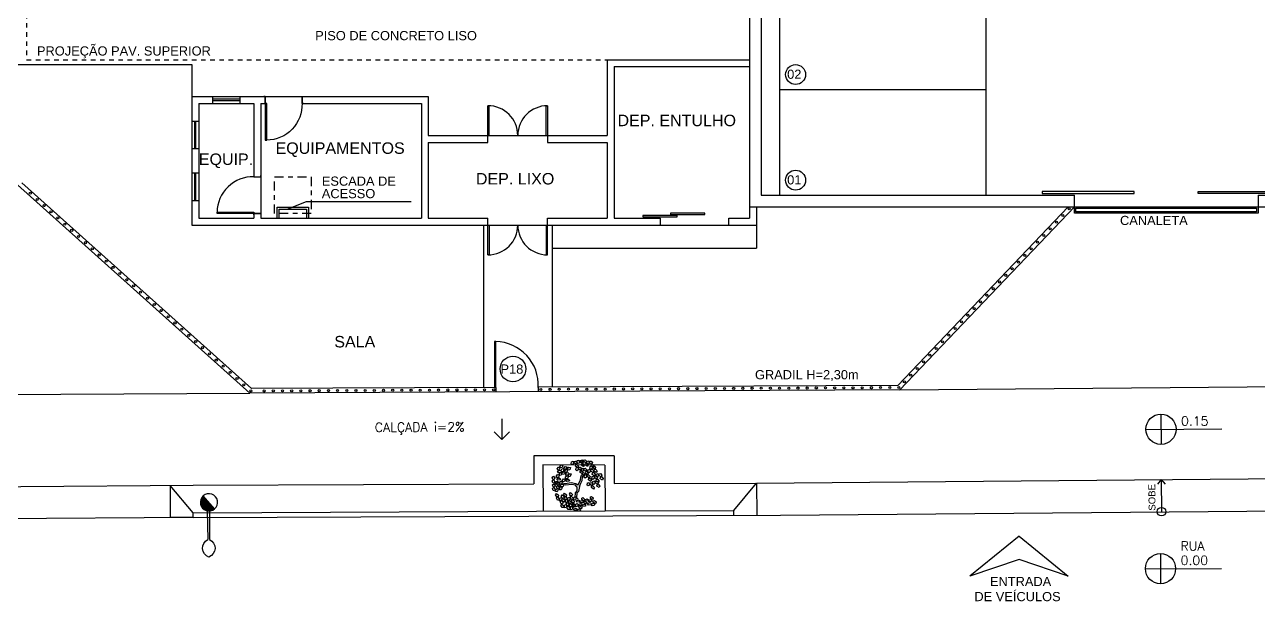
# Model space of a CAD drawing. Header units: millimetres. Extents: x -8 to 5830, y -596 to 3598.
# Drawn here: x 1580.86 to 1607.73, y 2337.15 to 2349.71 of the extents above; entities that cross this region are included whole.
import ezdxf

# ---------------------------------------------------------------- set-up
doc = ezdxf.new("R2010")
doc.units = ezdxf.units.MM
for name, pattern in [('CONTINU', [0]), ('DASHDOT', [1, 0.5, -0.25, 0, -0.25]), ('HIDDEN', [9.525, 6.35, -3.175])]:
    doc.linetypes.add(name, pattern=pattern)
doc.layers.get('0').update_dxf_attribs({"color": 9})
doc.styles.add('80X50', font='romans.shx')
doc.styles.get("Standard").update_dxf_attribs({"font": 'arial.ttf'})

# ---------------------------------------------------------------- blocks, each defined once
blk = doc.blocks.new('P80')
for points in [[(0, 0.86), (0, 0.83), (0.15, 0.83), (0.15, 0.86)], [(0, 0), (0, 0.03), (0.15, 0.03), (0.15, 0)]]:
    blk.add_lwpolyline(points)
blk.add_lwpolyline([(-0.8, 0.06), (0, 0.06), (0, 0.03), (-0.8, 0.03)], close=True)
at = {"color": 8}
blk.add_arc((-0.025, 0.056), 0.775, 88.1408, 179.6698, dxfattribs=at)
blk = doc.blocks.new('poste concreto')
h = blk.add_hatch(color=256)
h.dxf.hatch_style = 1
h.paths.add_polyline_path([(364866.842, 7758015.357), (364866.767, 7758015.418), (364866.676, 7758015.455), (364866.578, 7758015.47), (364866.48, 7758015.455), (364866.39, 7758015.418), (364866.314, 7758015.357), (364866.254, 7758015.282), (364866.216, 7758015.191), (364866.201, 7758015.093), (364866.956, 7758015.093), (364866.94, 7758015.191), (364866.903, 7758015.282)])
for p, q in [((364866.815, 7758015.406), (364867.773, 7758016.191)), ((364866.886, 7758015.322), (364867.818, 7758016.138)), ((364866.254, 7758015.282), (364866.314, 7758015.357)), ((364866.314, 7758015.357), (364866.39, 7758015.418)), ((364866.39, 7758015.418), (364866.48, 7758015.455)), ((364866.48, 7758015.455), (364866.578, 7758015.47)), ((364866.578, 7758015.47), (364866.676, 7758015.455)), ((364866.676, 7758015.455), (364866.767, 7758015.418)), ((364866.767, 7758015.418), (364866.842, 7758015.357)), ((364866.842, 7758015.357), (364866.903, 7758015.282)), ((364866.201, 7758015.093), (364866.216, 7758015.191)), ((364866.216, 7758014.995), (364866.201, 7758015.093)), ((364866.956, 7758015.093), (364866.201, 7758015.093)), ((364866.216, 7758015.191), (364866.254, 7758015.282)), ((364866.254, 7758014.904), (364866.216, 7758014.995)), ((364866.314, 7758014.829), (364866.254, 7758014.904)), ((364866.39, 7758014.768), (364866.314, 7758014.829)), ((364866.48, 7758014.731), (364866.39, 7758014.768)), ((364866.767, 7758014.768), (364866.676, 7758014.731)), ((364866.842, 7758014.829), (364866.767, 7758014.768)), ((364866.903, 7758014.904), (364866.842, 7758014.829)), ((364866.903, 7758015.282), (364866.94, 7758015.191)), ((364866.94, 7758014.995), (364866.903, 7758014.904)), ((364866.94, 7758015.191), (364866.956, 7758015.093)), ((364866.956, 7758015.093), (364866.94, 7758014.995)), ((364866.578, 7758014.716), (364866.48, 7758014.731)), ((364866.676, 7758014.731), (364866.578, 7758014.716))]:
    blk.add_line(p, q)
for centre, start, end in [((364868.17, 7758016.298), 60.7351, 195.0987), ((364867.989, 7758016.511), 245.3971, 19.7607)]:
    blk.add_arc(centre, 0.411, start, end)
blk = doc.blocks.new('L', base_point=(1.368, 0.591))
at = {"color": 8, "lineweight": -2}
for p, q in [((1.275, 0.567), (1.306, 0.592)), ((1.281, 0.65), (1.312, 0.675)), ((1.294, 0.6), (1.281, 0.65)), ((1.322, 0.591), (1.294, 0.6)), ((1.306, 0.592), (1.336, 0.538)), ((1.312, 0.675), (1.342, 0.621)), ((1.342, 0.621), (1.322, 0.591)), ((1.288, 0.517), (1.275, 0.567)), ((1.317, 0.508), (1.288, 0.517)), ((1.336, 0.538), (1.317, 0.508)), ((1.337, 0.489), (1.356, 0.548)), ((1.376, 0.484), (1.337, 0.489)), ((1.356, 0.548), (1.391, 0.554)), ((1.404, 0.527), (1.376, 0.484)), ((1.391, 0.554), (1.404, 0.527))]:
    blk.add_line(p, q, dxfattribs=at)
blk = doc.blocks.new('Árvore-13')
at = {"color": 8}
for p, q in [((-0.795, 0.302), (-0.961, 0.415)), ((-0.795, 0.406), (-0.953, 0.499)), ((-0.357, 0.349), (-0.795, 0.406)), ((-0.366, 0.227), (-0.795, 0.302)), ((-0.129, 0.105), (-0.366, 0.227)), ((-0.068, 0.19), (-0.357, 0.349)), ((-0.068, -0.036), (-0.129, 0.105)), ((0.029, 0.068), (-0.068, 0.19)), ((0.029, 0.068), (0.318, 0.331)), ((0.116, -0.055), (0.283, 0.133)), ((0.283, 0.133), (0.423, 0.284)), ((0.318, 0.331), (0.405, 0.537)), ((0.405, 0.537), (0.484, 0.659)), ((0.423, 0.284), (0.502, 0.509)), ((0.484, 0.659), (0.572, 0.715)), ((0.502, 0.509), (0.633, 0.668)), ((0.572, 0.715), (0.607, 0.819)), ((0.633, 0.668), (0.782, 0.715)), ((-0.296, -0.392), (-0.418, -0.693)), ((-0.199, -0.449), (-0.313, -0.74)), ((-0.313, -0.74), (-0.243, -0.89)), ((-0.147, -0.299), (-0.296, -0.392)), ((-0.05, -0.383), (-0.199, -0.449)), ((-0.068, -0.036), (-0.147, -0.299)), ((0.116, -0.055), (-0.05, -0.383))]:
    blk.add_line(p, q, dxfattribs=at)
at = {"color": 8, "xscale": 3.048, "yscale": 3.048, "zscale": 3.048}
for p, rotation in [((-0.716, 1.448), 295.0165150851705), ((0.169, 1.448), 190.1248425347958), ((0.581, 1.401), 190.1248425347958), ((-1.303, 0.884), 347.8021081598379), ((-0.926, 0.959), 295.0165150851705), ((-0.488, 1.26), 295.0165150851705), ((-0.348, 0.687), 295.0165150851705), ((-0.252, 1.138), 295.0165150851705), ((0.353, 0.95), 190.1248425347958), ((0.677, 0.781), 190.1248425347958), ((0.852, 1.344), 190.1248425347958), ((1.124, 0.565), 190.1248425347958), ((1.211, 1.147), 190.1248425347958), ((1.317, 0.753), 190.1248425347958), ((-1.443, 0.368), 347.8021081598379), ((-1.128, 0.415), 347.8021081598379), ((-0.848, 0.462), 295.0165150851705), ((0.765, 0.274), 190.1248425347958), ((0.8, -0.299), 190.1248425347958), ((1.203, -0.317), 190.1248425347958), ((1.246, 0.039), 190.1248425347958), ((1.579, 0.114), 190.1248425347958), ((-0.103, -0.899), 66.16076666471405), ((0.502, -1.003), 66.16076666471405), ((-0.453, -1.397), 66.16076666471405), ((-0.015, -1.19), 66.16076666471405), ((0.616, -1.322), 66.16076666471405)]:
    blk.add_blockref('L', p, dxfattribs=dict(at, rotation=rotation))
for p in [(-1.391, -0.308), (-1.233, -0.881), (-1.049, -0.533), (-0.848, -0.449), (-0.672, -1.021), (-0.453, -1.04), (-0.445, -0.543), (-0.874, -1.134)]:
    blk.add_blockref('L', p, dxfattribs=at)

msp = doc.modelspace()

# ---------------------------------------------------------------- linework, layer by layer
at = {"linetype": 'DASHDOT', "ltscale": 0.03}
for p, q in [((1580.9, 2378.348), (1580.9, 2348.948)), ((1580.9, 2348.948), (1593.55, 2348.948))]:
    msp.add_line(p, q, dxfattribs=at)
for p, q in [((1596.9, 2352.898), (1596.9, 2345.998)), ((1597.303, 2352.898), (1597.303, 2345.998)), ((1596.65, 2350.348), (1596.65, 2345.498)), ((1580.7, 2348.848), (1584.5, 2348.848)), ((1584.5, 2348.848), (1584.5, 2345.348)), ((1593.55, 2348.948), (1596.65, 2348.948)), ((1593.55, 2348.948), (1593.55, 2347.298)), ((1593.7, 2348.798), (1596.65, 2348.798)), ((1593.7, 2348.798), (1593.7, 2345.498)), ((1584.5, 2348.148), (1589.65, 2348.148)), ((1584.65, 2347.998), (1585.85, 2347.998)), ((1584.65, 2347.998), (1584.65, 2345.498)), ((1584.95, 2348.148), (1584.95, 2347.998)), ((1585.55, 2348.088), (1584.95, 2348.088)), ((1584.95, 2348.058), (1585.55, 2348.058)), ((1585.55, 2347.998), (1585.55, 2348.148)), ((1585.85, 2347.998), (1585.85, 2346.398)), ((1586, 2347.998), (1586.1, 2347.998)), ((1586, 2347.998), (1586, 2345.498)), ((1586.1, 2348.148), (1586.1, 2347.998)), ((1586.9, 2348.148), (1586.9, 2347.998)), ((1586.9, 2347.998), (1589.5, 2347.998)), ((1589.5, 2347.998), (1589.5, 2345.498)), ((1589.65, 2348.148), (1589.65, 2347.298)), ((1590.95, 2347.148), (1590.95, 2347.948)), ((1592.25, 2347.948), (1592.25, 2347.148)), ((1584.5, 2347.614), (1584.65, 2347.614)), ((1584.56, 2347.614), (1584.56, 2347.014)), ((1584.59, 2347.014), (1584.59, 2347.614)), ((1589.65, 2347.298), (1593.55, 2347.298)), ((1584.5, 2347.014), (1584.65, 2347.014)), ((1589.65, 2347.148), (1590.95, 2347.148)), ((1589.65, 2347.148), (1589.65, 2345.498)), ((1592.25, 2347.148), (1593.55, 2347.148)), ((1593.55, 2347.148), (1593.55, 2345.498)), ((1584.65, 2346.481), (1584.5, 2346.481)), ((1584.56, 2346.481), (1584.56, 2345.881)), ((1584.59, 2345.881), (1584.59, 2346.481)), ((1585.85, 2346.398), (1586, 2346.398)), ((1585.765, 2341.686), (1580.7, 2346.226)), ((1585.803, 2341.786), (1580.8, 2346.271)), ((1584.5, 2345.881), (1584.65, 2345.881)), ((1596.9, 2345.998), (1603.725, 2345.998)), ((1607.725, 2345.998), (1615.05, 2345.998)), ((1586, 2345.598), (1585.85, 2345.598)), ((1585.85, 2345.598), (1585.85, 2345.498)), ((1596.65, 2345.748), (1615.3, 2345.748)), ((1596.8, 2345.748), (1596.8, 2344.848)), ((1599.879, 2341.858), (1603.587, 2345.748)), ((1599.923, 2341.76), (1603.725, 2345.748)), ((1584.5, 2345.348), (1596.8, 2345.348)), ((1584.65, 2345.498), (1585.85, 2345.498)), ((1586, 2345.498), (1589.5, 2345.498)), ((1589.65, 2345.498), (1590.95, 2345.498)), ((1590.85, 2345.348), (1590.85, 2341.812)), ((1592.25, 2345.498), (1593.55, 2345.498)), ((1592.35, 2345.348), (1592.35, 2341.82)), ((1593.7, 2345.498), (1594.7, 2345.498)), ((1594.7, 2345.498), (1594.7, 2345.348)), ((1596.2, 2345.348), (1596.2, 2345.498)), ((1596.2, 2345.498), (1596.65, 2345.498)), ((1592.35, 2344.848), (1596.8, 2344.848)), ((1591.122, 2341.813), (1585.803, 2341.786)), ((1591.122, 2341.813), (1591.122, 2341.714)), ((1599.879, 2341.858), (1592.047, 2341.818)), ((1592.047, 2341.818), (1592.047, 2341.719)), ((1599.924, 2341.761), (1585.765, 2341.686))]:
    msp.add_line(p, q)
at = {"linetype": 'CONTINU'}
for p, q in [((1586.574, 2345.698), (1586.996, 2345.858)), ((1586.996, 2345.858), (1589.278, 2345.858))]:
    msp.add_line(p, q, dxfattribs=at)
at = {"linetype": 'CONTINU', "lineweight": -2}
for p, q in [((1603.725, 2345.748), (1607.725, 2345.748)), ((1603.725, 2345.748), (1603.725, 2345.604)), ((1607.725, 2345.748), (1607.725, 2345.648)), ((1599.923, 2341.76), (1611.677, 2341.861)), ((1568.388, 2341.589), (1585.765, 2341.686))]:
    msp.add_line(p, q, dxfattribs=at)
at = {"color": 8}
for p, q in [((1591.252, 2341.131), (1591.254, 2340.68)), ((1591.254, 2340.68), (1591.085, 2340.845)), ((1591.254, 2340.68), (1591.421, 2340.846))]:
    msp.add_line(p, q, dxfattribs=at)
at = {"color": 8, "linetype": 'CONTINU', "lineweight": -2}
for p, q in [((1605.61, 2341.23), (1605.613, 2340.573)), ((1605.283, 2340.9), (1606.937, 2340.908)), ((1591.947, 2340.325), (1591.95, 2339.716)), ((1593.698, 2340.323), (1591.947, 2340.325)), ((1593.698, 2340.323), (1593.699, 2339.724)), ((1592.148, 2340.125), (1592.153, 2339.117)), ((1593.498, 2340.123), (1592.148, 2340.125)), ((1593.498, 2340.123), (1593.501, 2339.123)), ((1584.026, 2339.678), (1584.031, 2338.978)), ((1584.531, 2339.082), (1584.026, 2339.678)), ((1584.528, 2339.682), (1591.95, 2339.716)), ((1593.699, 2339.724), (1596.802, 2339.731)), ((1596.305, 2339.129), (1596.802, 2339.731)), ((1596.802, 2339.731), (1614.432, 2339.88)), ((1596.802, 2339.731), (1596.805, 2339.031)), ((1605.617, 2339.806), (1605.534, 2339.705)), ((1605.617, 2339.806), (1605.621, 2339.107)), ((1605.617, 2339.806), (1605.701, 2339.706)), ((1584.531, 2339.082), (1593.501, 2339.123)), ((1593.501, 2339.123), (1596.305, 2339.129)), ((1596.305, 2339.029), (1596.305, 2339.129)), ((1597.324, 2339.033), (1614.431, 2339.18)), ((1584.531, 2338.982), (1567.637, 2338.854)), ((1584.531, 2338.984), (1584.031, 2338.978)), ((1584.531, 2338.982), (1584.531, 2339.082)), ((1584.531, 2338.982), (1597.324, 2339.033)), ((1602.519, 2338.571), (1601.451, 2337.7)), ((1602.519, 2338.571), (1603.587, 2337.7)), ((1602.519, 2338.068), (1601.451, 2337.7)), ((1603.587, 2337.7), (1602.519, 2338.068)), ((1605.6, 2338.195), (1605.603, 2337.538)), ((1605.272, 2337.865), (1606.927, 2337.873))]:
    msp.add_line(p, q, dxfattribs=at)
for points in [[(1601.803, 2345.998), (1601.803, 2352.898)], [(1597.303, 2348.298), (1601.803, 2348.298)], [(1590.98, 2347.298), (1590.98, 2347.948), (1590.95, 2347.948)], [(1592.22, 2347.298), (1592.22, 2347.948), (1592.25, 2347.948)], [(1607.725, 2345.998), (1607.725, 2345.604), (1603.725, 2345.604), (1603.725, 2345.998)], [(1586.36, 2345.498), (1586.36, 2345.738), (1587.04, 2345.738), (1587.04, 2345.498)], [(1586.4, 2345.498), (1586.4, 2345.698), (1587, 2345.698), (1587, 2345.498)], [(1590.98, 2345.348), (1590.98, 2344.698), (1590.95, 2344.698), (1590.95, 2345.498)], [(1592.22, 2345.348), (1592.22, 2344.698), (1592.25, 2344.698), (1592.25, 2345.498)]]:
    msp.add_lwpolyline(points)
at = {"linetype": 'DASHDOT', "ltscale": 0.4}
msp.add_lwpolyline([(1586.3, 2346.398), (1587.1, 2346.398), (1587.1, 2345.598), (1586.3, 2345.598)], close=True, dxfattribs=at)
for points in [[(1603.025, 2346.038), (1605.025, 2346.038), (1605.025, 2346.078), (1603.025, 2346.078)], [(1608.425, 2346.038), (1606.425, 2346.038), (1606.425, 2346.078), (1608.425, 2346.078)], [(1594.325, 2345.528), (1595.075, 2345.528), (1595.075, 2345.558), (1594.325, 2345.558)], [(1594.925, 2345.578), (1595.675, 2345.578), (1595.675, 2345.608), (1594.925, 2345.608)], [(1607.695, 2345.718), (1607.695, 2345.634), (1603.755, 2345.634), (1603.755, 2345.718)], [(1591.092, 2341.813), (1591.122, 2341.813), (1591.122, 2342.813), (1591.092, 2342.813)]]:
    msp.add_lwpolyline(points, close=True)
at = {"color": 8, "linetype": 'CONTINU', "lineweight": -2}
msp.add_lwpolyline([(1563.854, 2339.528), (1563.851, 2340.128), (1565.751, 2340.138), (1565.754, 2339.538), (1584.526, 2339.682)], dxfattribs=at)
for centre, radius in [((1597.652, 2348.626), 0.217), ((1597.652, 2346.326), 0.217), ((1580.982, 2346.041), 0.0225), ((1581.132, 2345.906), 0.0225), ((1581.282, 2345.772), 0.0225), ((1581.432, 2345.637), 0.0225), ((1603.475, 2345.558), 0.0225), ((1603.613, 2345.702), 0.0225), ((1581.582, 2345.503), 0.0225), ((1581.732, 2345.368), 0.0225), ((1603.199, 2345.268), 0.0225), ((1603.337, 2345.413), 0.0225), ((1581.882, 2345.234), 0.0225), ((1582.032, 2345.099), 0.0225), ((1603.061, 2345.123), 0.0225), ((1582.182, 2344.965), 0.0225), ((1582.332, 2344.83), 0.0225), ((1602.784, 2344.833), 0.0225), ((1602.922, 2344.978), 0.0225), ((1582.482, 2344.696), 0.0225), ((1582.633, 2344.561), 0.0225), ((1602.508, 2344.543), 0.0225), ((1602.646, 2344.688), 0.0225), ((1582.783, 2344.427), 0.0225), ((1582.933, 2344.292), 0.0225), ((1602.232, 2344.254), 0.0225), ((1602.37, 2344.398), 0.0225), ((1583.083, 2344.158), 0.0225), ((1583.233, 2344.023), 0.0225), ((1601.956, 2343.964), 0.0225), ((1602.094, 2344.109), 0.0225), ((1583.383, 2343.888), 0.0225), ((1583.533, 2343.754), 0.0225), ((1601.679, 2343.674), 0.0225), ((1601.817, 2343.819), 0.0225), ((1583.683, 2343.619), 0.0225), ((1583.833, 2343.485), 0.0225), ((1601.403, 2343.384), 0.0225), ((1601.541, 2343.529), 0.0225), ((1583.983, 2343.35), 0.0225), ((1584.133, 2343.216), 0.0225), ((1601.265, 2343.239), 0.0225), ((1584.283, 2343.081), 0.0225), ((1584.433, 2342.947), 0.0225), ((1600.989, 2342.95), 0.0225), ((1601.127, 2343.095), 0.0225), ((1584.583, 2342.812), 0.0225), ((1584.733, 2342.678), 0.0225), ((1600.712, 2342.66), 0.0225), ((1600.851, 2342.805), 0.0225), ((1584.883, 2342.543), 0.0225), ((1585.034, 2342.409), 0.0225), ((1591.495, 2342.214), 0.28), ((1600.436, 2342.37), 0.0225), ((1600.574, 2342.515), 0.0225), ((1585.184, 2342.274), 0.0225), ((1585.334, 2342.14), 0.0225), ((1600.16, 2342.08), 0.0225), ((1600.298, 2342.225), 0.0225), ((1585.484, 2342.005), 0.0225), ((1585.634, 2341.871), 0.0225), ((1589.875, 2341.756), 0.0225), ((1590.075, 2341.757), 0.0225), ((1590.275, 2341.758), 0.0225), ((1590.475, 2341.759), 0.0225), ((1590.675, 2341.76), 0.0225), ((1590.875, 2341.761), 0.0225), ((1591.075, 2341.762), 0.0225), ((1592.103, 2341.769), 0.0225), ((1592.303, 2341.77), 0.0225), ((1592.503, 2341.772), 0.0225), ((1592.703, 2341.773), 0.0225), ((1592.903, 2341.774), 0.0225), ((1593.103, 2341.775), 0.0225), ((1593.303, 2341.776), 0.0225), ((1593.503, 2341.777), 0.0225), ((1593.703, 2341.778), 0.0225), ((1593.903, 2341.779), 0.0225), ((1594.103, 2341.78), 0.0225), ((1594.303, 2341.781), 0.0225), ((1594.503, 2341.782), 0.0225), ((1594.703, 2341.783), 0.0225), ((1594.903, 2341.784), 0.0225), ((1595.103, 2341.785), 0.0225), ((1595.303, 2341.786), 0.0225), ((1595.503, 2341.787), 0.0225), ((1595.703, 2341.788), 0.0225), ((1595.903, 2341.79), 0.0225), ((1596.103, 2341.791), 0.0225), ((1596.303, 2341.792), 0.0225), ((1596.503, 2341.793), 0.0225), ((1596.703, 2341.794), 0.0225), ((1596.903, 2341.795), 0.0225), ((1597.103, 2341.796), 0.0225), ((1597.303, 2341.797), 0.0225), ((1597.503, 2341.798), 0.0225), ((1597.703, 2341.799), 0.0225), ((1597.903, 2341.8), 0.0225), ((1598.103, 2341.801), 0.0225), ((1598.303, 2341.802), 0.0225), ((1598.503, 2341.803), 0.0225), ((1598.703, 2341.804), 0.0225), ((1598.903, 2341.805), 0.0225), ((1599.103, 2341.806), 0.0225), ((1599.303, 2341.808), 0.0225), ((1599.503, 2341.809), 0.0225), ((1599.703, 2341.81), 0.0225), ((1599.903, 2341.811), 0.0225), ((1600.022, 2341.935), 0.0225), ((1585.784, 2341.736), 0.0225), ((1586.075, 2341.736), 0.0225), ((1586.275, 2341.737), 0.0225), ((1586.475, 2341.738), 0.0225), ((1586.675, 2341.739), 0.0225), ((1586.875, 2341.74), 0.0225), ((1587.075, 2341.741), 0.0225), ((1587.275, 2341.742), 0.0225), ((1587.475, 2341.743), 0.0225), ((1587.675, 2341.744), 0.0225), ((1587.875, 2341.745), 0.0225), ((1588.075, 2341.746), 0.0225), ((1588.275, 2341.747), 0.0225), ((1588.475, 2341.748), 0.0225), ((1588.675, 2341.749), 0.0225), ((1588.875, 2341.751), 0.0225), ((1589.075, 2341.752), 0.0225), ((1589.275, 2341.753), 0.0225), ((1589.475, 2341.754), 0.0225), ((1589.675, 2341.755), 0.0225)]:
    msp.add_circle(centre, radius)
for centre, radius in [((1605.611, 2340.902), 0.329), ((1605.621, 2339.107), 0.0939), ((1605.601, 2337.866), 0.329)]:
    msp.add_circle(centre, radius, dxfattribs=at)
for centre, radius, start, end in [((1590.95, 2347.298), 0.65, 0, 90), ((1592.25, 2347.298), 0.65, 90, 180), ((1590.95, 2345.348), 0.65, 270, 0), ((1592.25, 2345.348), 0.65, 180, 270), ((1591.093, 2341.859), 0.955, 357.2776, 88.2601)]:
    msp.add_arc(centre, radius, start, end)

# ---------------------------------------------------------------- block references
at = {"xscale": -1, "rotation": 270}
msp.add_blockref('P80', (1586.07, 2347.998), dxfattribs=at)
msp.add_blockref('P80', (1585.85, 2345.568))
at = {"color": 8, "linetype": 'HIDDEN', "xscale": 0.3107660917594163, "yscale": 0.3107660917594163, "zscale": 0.3107660917594163, "rotation": 16.91872904479604}
msp.add_blockref('Árvore-13', (1592.904, 2339.663), dxfattribs=at)
at = {"color": 8, "xscale": -0.4999999999999998, "yscale": 0.5, "zscale": 0.4999999999999999, "rotation": 130.9582837804953}
msp.add_blockref('poste concreto', (2811374.398, 2682836.328), dxfattribs=at)

# ---------------------------------------------------------------- texts
for s, height, p in [('PISO DE CONCRETO LISO', 0.2, (1587.186, 2349.374)), ('PROJEÇÃO PAV. SUPERIOR', 0.2, (1581.126, 2349.04)), ('02', 0.2, (1597.468, 2348.533)), ('DEP. ENTULHO', 0.25, (1593.773, 2347.502)), ('EQUIPAMENTOS', 0.25, (1586.323, 2346.899)), ('EQUIP.', 0.25, (1584.652, 2346.657)), ('ESCADA DE ', 0.2, (1587.331, 2346.205)), ('DEP. LIXO', 0.25, (1590.688, 2346.232)), ('01', 0.2, (1597.468, 2346.233)), ('ACESSO', 0.2, (1587.331, 2345.934)), ('CANALETA', 0.2, (1604.719, 2345.349)), ('SALA', 0.25, (1587.603, 2342.684)), ('P18', 0.2, (1591.224, 2342.112)), ('GRADIL H=2,30m', 0.2, (1596.767, 2341.99))]:
    msp.add_text(s, height=height).set_placement(p)
at = {"color": 8, "style": '80X50'}
for s, rotation, p in [('CALÇADA i=2%%%', 0.2825, (1588.486, 2340.844)), ('0.15', 360, (1606.048, 2340.982)), ('RUA', 360, (1606.036, 2338.261)), ('0.00', 360, (1606.038, 2337.946))]:
    msp.add_text(s, height=0.2, rotation=rotation, dxfattribs=at).set_placement(p)
at = {"color": 8, "linetype": 'CONTINU', "lineweight": -2}
msp.add_text('SOBE', height=0.15, rotation=90.565, dxfattribs=at).set_placement((1605.492, 2339.129))
at = {"color": 8}
for s, p in [('ENTRADA', (1601.886, 2337.486)), ('DE VEÍCULOS ', (1601.547, 2337.158))]:
    msp.add_text(s, height=0.2, rotation=360, dxfattribs=at).set_placement(p)

doc.saveas('drawing.dxf')
